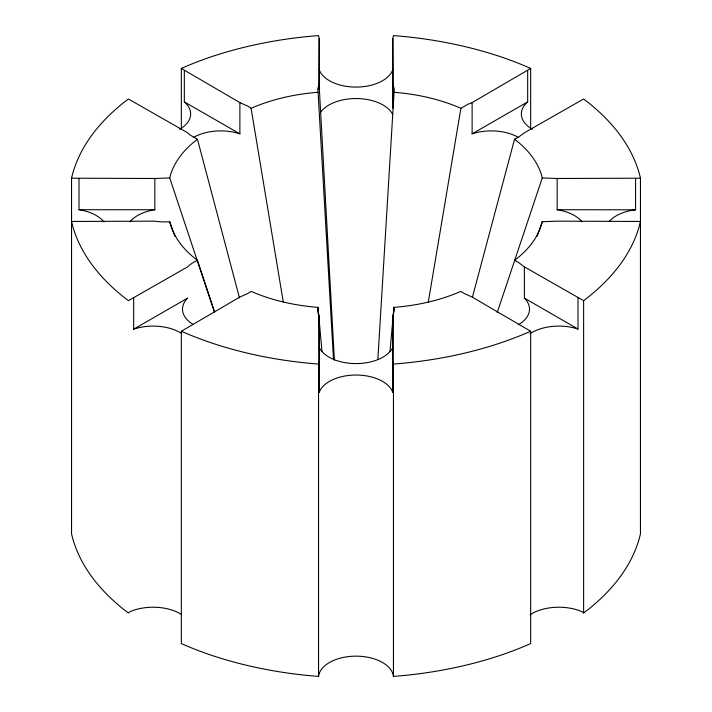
<?xml version="1.0" encoding="UTF-8"?>
<svg xmlns="http://www.w3.org/2000/svg" width="712" height="712" viewBox="0 0 712 712"><rect width="100%" height="100%" fill="white"/><g stroke="black" fill="none" stroke-linecap="round" stroke-linejoin="round"><path stroke-width="1.07" d="M181.346 128.436L181.346 68.414A286.909 165.647 0 0 1 318.549 35.6L319.19 38.412L319.047 89.062M319.127 89.516L319.19 38.412M392.81 392.481L392.953 315.977L394.252 310.254L393.923 307.37C416.814 305.582 439.838 300.58 460.904 291.359L464.197 293.531L472.118 297.038L530.654 331.24L530.654 643.586A286.909 165.647 0 0 1 393.451 676.4A37.531 21.672 0 0 0 356 656.153A37.531 21.672 0 0 0 318.549 676.4A286.909 165.647 0 0 1 181.346 643.586L181.346 331.24L239.882 297.038L247.803 293.531L251.096 291.359C272.162 300.58 295.186 305.582 318.077 307.37A38.252 22.09 0 0 0 319.047 315.977L319.19 392.481A37.531 21.672 0 0 1 356 375.037A37.531 21.672 0 0 1 392.81 392.481L392.953 315.977M377.867 359.56L394.252 89.401L392.953 83.678L392.81 38.412L393.451 35.6A286.909 165.647 0 0 1 530.654 68.414L530.654 128.436M389.998 351.541L393.923 307.37M428.304 302.022L460.904 108.295L467.962 104.219L472.118 102.617L530.654 68.414M214.339 311.883L169.723 177.929C173.345 162.274 184.755 148.719 197.464 139.267L239.481 297.945M318.549 676.4L318.549 364.055L319.19 361.242M583.618 300.669A286.909 165.647 0 0 0 640.453 221.45L557.176 221.156L542.277 221.726C538.655 237.381 527.245 250.935 514.536 260.387L518.3 262.292L524.379 266.867L583.618 300.669L583.618 613.014L582.158 611.777A38.252 22.09 0 0 0 530.111 614.741M472.474 296.948L514.536 139.267L518.3 137.363L524.379 132.788L583.618 98.986A286.909 165.647 0 0 1 640.453 178.205L640.453 533.795A286.909 165.647 0 0 1 583.618 613.014M497.207 312.568L542.277 177.929C538.655 162.274 527.245 148.719 514.536 139.267M536.973 236.331L542.277 221.726M175.001 236.322L169.723 221.726A38.252 22.09 0 0 1 154.824 221.156L71.547 221.45A286.909 165.647 0 0 0 128.382 300.669L187.621 266.867A38.252 22.09 0 0 1 197.464 260.387L214.632 311.972M472.118 102.617L472.118 133.847L527.672 101.896L527.672 70.657M133.678 297.936L133.678 329.175L187.621 298.106A38.252 22.09 0 0 0 192.827 324.245M181.346 68.414L239.882 102.617L247.803 106.124L251.096 108.295C272.162 99.075 295.186 94.064 318.077 92.284L333.519 359.533M181.64 614.581A38.252 22.09 0 0 0 129.54 611.911L128.382 613.014A286.909 165.647 0 0 1 71.547 533.795L71.547 178.205L154.824 178.49L169.723 177.929M542.277 177.929L557.176 178.49L640.453 178.205M78.996 178.49L78.996 209.728L154.824 209.728L154.824 178.49M557.176 178.49L557.176 209.728L635.585 209.809L635.585 178.579M393.923 92.284C416.814 94.064 439.838 99.075 460.904 108.295M71.547 178.205A286.909 165.647 0 0 1 128.382 98.986L187.621 132.788L190.398 135.191L197.464 139.267M184.328 70.657L184.328 101.896L239.882 133.847L239.882 102.617M524.379 266.867L524.379 298.106L578.002 329.06L578.002 297.83M197.464 260.387C184.755 250.935 173.345 237.381 169.723 221.726M392.81 361.242L393.451 364.055L393.451 676.4M251.096 108.295L283.269 301.968M318.077 92.284L317.748 89.401L319.047 83.678L334.4 360.219M318.077 307.37L321.966 351.541M392.81 38.412L392.926 108.295M319.047 315.977L319.19 392.481M392.953 83.678L392.953 107.379M530.654 331.24A286.909 165.647 0 0 1 393.451 364.055M318.549 364.055A286.909 165.647 0 0 1 181.346 331.24M320.658 112.184A38.252 22.09 0 0 1 357.673 98.567A38.252 22.09 0 0 1 392.481 113.991M193.7 137.363A38.252 22.09 0 0 1 239.882 133.847M129.887 221.948A38.252 22.09 0 0 1 154.824 209.728M524.379 298.106A38.252 22.09 0 0 1 518.3 324.761M557.176 209.728A38.252 22.09 0 0 1 582.113 221.948M472.118 133.847A38.252 22.09 0 0 1 518.3 137.363M530.111 333.625A38.252 22.09 0 0 1 578.002 329.06M133.678 329.175A38.252 22.09 0 0 1 181.64 333.465M78.996 209.728A38.252 22.09 0 0 1 103.934 221.948M184.328 101.896A37.531 21.672 0 0 1 179.664 129.255M392.81 69.642A37.531 21.672 0 0 1 356 87.087A37.531 21.672 0 0 1 319.19 69.642M532.336 129.255A37.531 21.672 0 0 1 527.672 101.896M609.25 221.476A37.531 21.672 0 0 1 635.585 209.809M392.953 347.207A38.252 22.09 0 0 1 356 363.574A38.252 22.09 0 0 1 319.047 347.207"/></g></svg>
